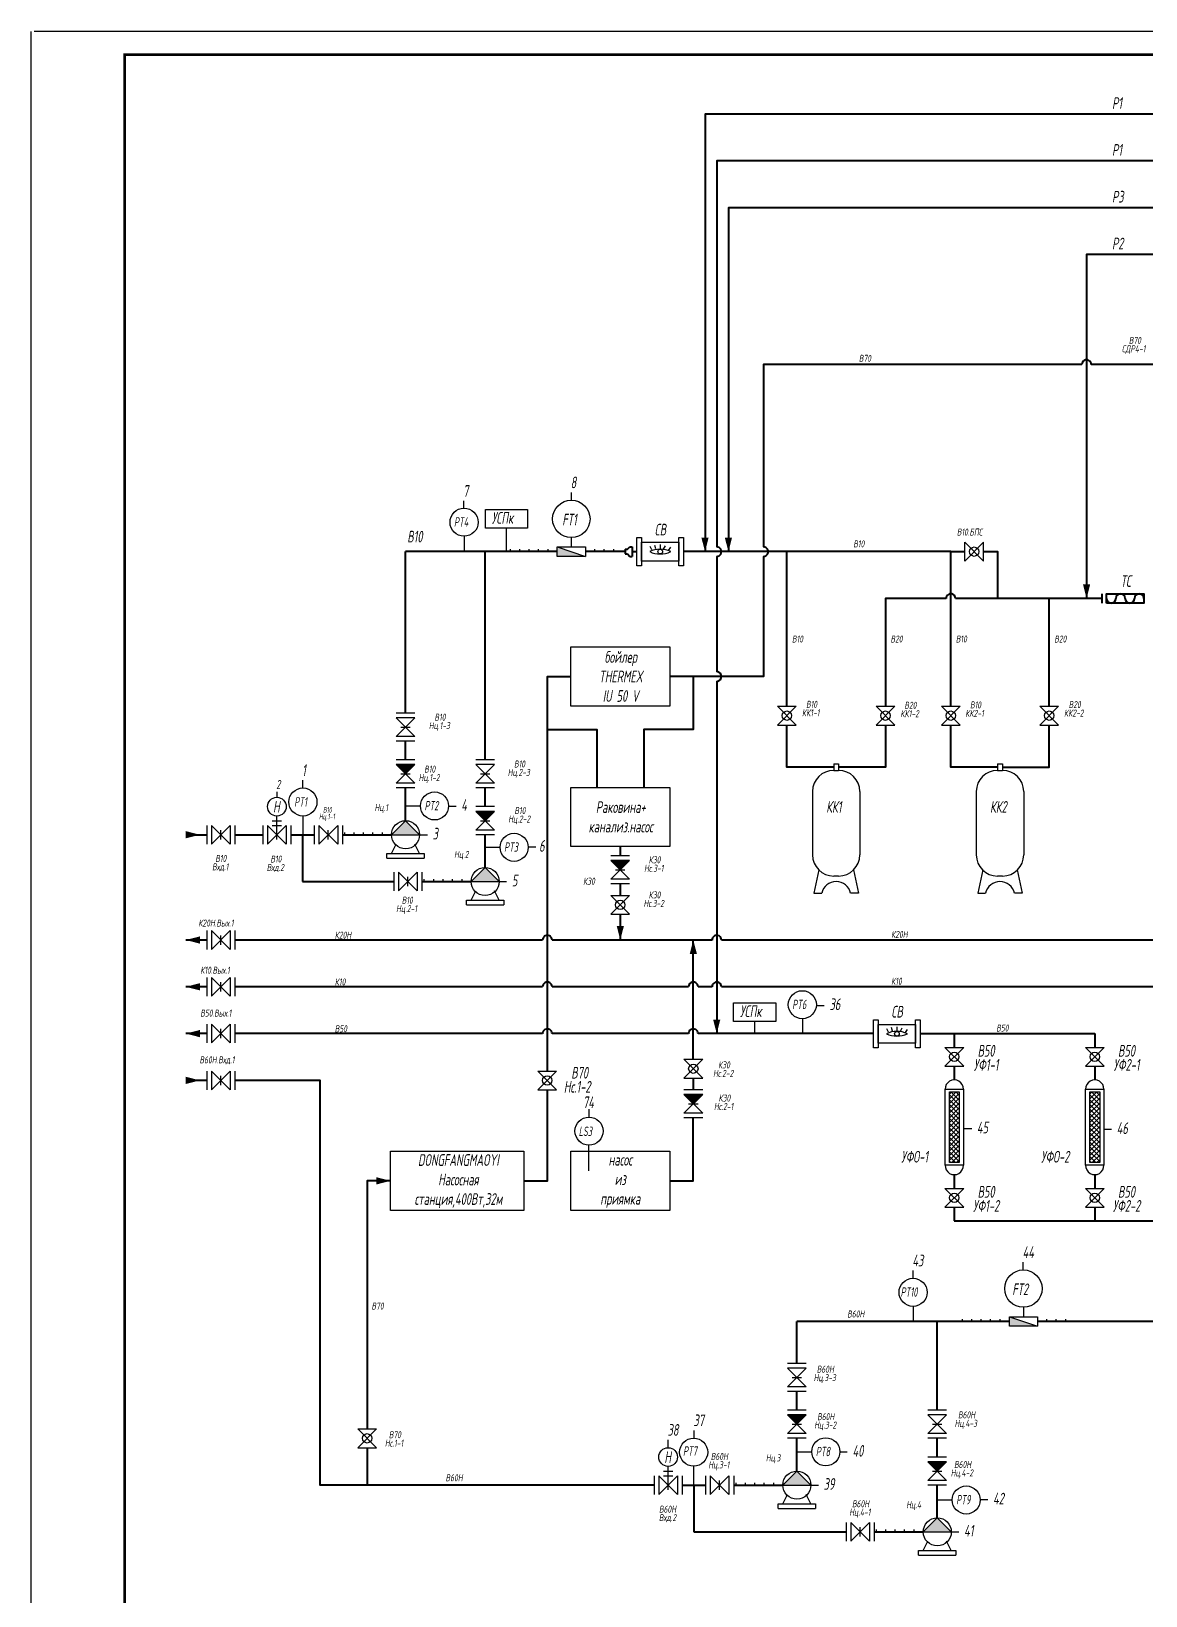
# Model space of a CAD drawing. Header units: millimetres. Extents: x 1510 to 10524, y 7125 to 13164.
# Drawn here: x 1510.1 to 1748.2, y 10871.6 to 11205.9 of the extents above; entities that cross this region are included whole.
import ezdxf

# ---------------------------------------------------------------- set-up
doc = ezdxf.new("R2010")
doc.units = ezdxf.units.MM
doc.header["$LTSCALE"] = 4
doc.linetypes.add('DASHED2', pattern=[9.525, 6.35, -3.175])
for name, color, linetype in [('1', 7, 'Continuous'), ('2', 7, 'Continuous'), ('Надписи', 7, 'Continuous')]:
    doc.layers.add(name, color=color, linetype=linetype)
for name, color, linetype, lineweight in [('60', 7, 'Continuous', 60), ('В10', 66, 'Continuous', 40), ('В50', 180, 'Continuous', 40), ('В60Н', 140, 'Continuous', 40), ('В70', 120, 'Continuous', 40), ('К20Н', 33, 'Continuous', 40), ('К30', 54, 'Continuous', 40), ('Р1', 90, 'Continuous', 40), ('Р2', 220, 'Continuous', 40), ('Р3', 212, 'Continuous', 40)]:
    doc.layers.add(name, color=color, linetype=linetype, lineweight=lineweight)
doc.layers.add('В20', color=7, linetype='Continuous', lineweight=40, true_color=0x0a7800)
doc.layers.add('К10', color=7, linetype='Continuous', lineweight=40, true_color=0xffbe00)
doc.styles.add('Eskd знаки', font='eskd.shx', dxfattribs={"width": 0.8, "oblique": 10})

msp = doc.modelspace()

# ---------------------------------------------------------------- hatches: boundary and pattern name
h = msp.add_hatch(color=256)
h.dxf.hatch_style = 1
h.paths.add_polyline_path([(1592.1, 11049.22), (1588.1, 11049.22), (1590.1, 11047.22)])
h = msp.add_hatch(color=256)
h.dxf.hatch_style = 1
h.paths.add_polyline_path([(1593.09, 11034.22), (1590.1, 11037.22), (1587.11, 11034.22)])
h = msp.add_hatch(color=256)
h.dxf.hatch_style = 1
h.paths.add_polyline_path([(1609.1, 11039.22), (1605.1, 11039.22), (1607.1, 11037.22)])
h = msp.add_hatch(color=256)
h.dxf.hatch_style = 1
h.paths.add_polyline_path([(1610.09, 11024.22), (1607.1, 11027.22), (1604.11, 11024.22)])
h = msp.add_hatch(color=256)
h.dxf.hatch_style = 1
h.paths.add_polyline_path([(1637.98, 11028.72), (1633.98, 11028.72), (1635.98, 11026.72)])
h = msp.add_hatch(color=256)
h.dxf.hatch_style = 1
h.paths.add_polyline_path([(1653.58, 10978.72), (1649.58, 10978.72), (1651.58, 10976.72)])
h = msp.add_hatch(color=256)
h.dxf.hatch_style = 1
h.paths.add_polyline_path([(1675.7, 10910.22), (1671.7, 10910.22), (1673.7, 10908.22)])
h = msp.add_hatch(color=256)
h.dxf.hatch_style = 1
h.paths.add_polyline_path([(1705.7, 10900.22), (1701.7, 10900.22), (1703.7, 10898.22)])
h = msp.add_hatch(color=256)
h.dxf.hatch_style = 1
h.paths.add_polyline_path([(1676.69, 10895.22), (1673.7, 10898.22), (1670.7, 10895.22)])
h = msp.add_hatch(color=256)
h.dxf.hatch_style = 1
h.paths.add_polyline_path([(1706.69, 10885.22), (1703.7, 10888.22), (1700.7, 10885.22)])
at = {"layer": '1'}
h = msp.add_hatch(dxfattribs=at)
h.set_pattern_fill('ANSI37', color=256, scale=0.225, angle=-90, style=0)
h.set_pattern_definition([(315, (1267.2129, 11177.2202), (0.5051394, 0.5051394), []), (45, (1267.2129, 11177.2202), (-0.5051394, 0.5051394), [])])
h.paths.add_polyline_path([(1706.28, 10964.16), (1708.4, 10964.16), (1708.4, 10979.27), (1706.28, 10979.27)])
h = msp.add_hatch(dxfattribs=at)
h.set_pattern_fill('ANSI37', color=256, scale=0.225, angle=-90, style=0)
h.set_pattern_definition([(315, (1297.2129, 11177.2202), (0.5051394, 0.5051394), []), (45, (1297.2129, 11177.2202), (-0.5051394, 0.5051394), [])])
h.paths.add_polyline_path([(1736.28, 10964.16), (1738.4, 10964.16), (1738.4, 10979.27), (1736.28, 10979.27)])
at = {"layer": '2', "ltscale": 0.5}
for points in [[(1622.51, 11095.72), (1622.51, 11093.72), (1628.51, 11093.72)], [(1719.1, 10931.22), (1719.1, 10929.22), (1725.1, 10929.22)]]:
    msp.add_hatch(color=256, dxfattribs=at).paths.add_polyline_path(points)

# ---------------------------------------------------------------- linework, layer by layer
at = {"color": 7, "ltscale": 100}
for p, q in [((1510.14, 10611.92), (1510.14, 11205.92)), ((1510.78, 11205.94), (2349.26, 11205.94))]:
    msp.add_line(p, q, dxfattribs=at)
at = {"color": 30, "true_color": 0xf26722}
for p, q in [((1602.63, 11097.99), (1602.63, 11094.8)), ((1625.51, 11097.8), (1625.51, 11095.72)), ((1568.17, 11038.22), (1568.17, 11034.22)), ((1593.29, 11040.31), (1590.1, 11040.31)), ((1610.29, 11031.47), (1607.1, 11031.47)), ((1674.9, 10994.87), (1674.9, 10991.69)), ((1698.56, 10933.4), (1698.56, 10930.22)), ((1722.1, 10933.3), (1722.1, 10931.22)), ((1676.88, 10902.27), (1673.7, 10902.27)), ((1651.65, 10899.26), (1651.65, 10895.26)), ((1706.88, 10891.97), (1703.7, 10891.97))]:
    msp.add_line(p, q, dxfattribs=at)
for p, q in [((1612.51, 11094.72), (1612.51, 11095.22)), ((1614.51, 11094.72), (1614.51, 11095.22)), ((1616.51, 11094.72), (1616.51, 11095.22)), ((1618.51, 11094.72), (1618.51, 11095.22)), ((1620.51, 11095.22), (1620.51, 11094.72)), ((1630.51, 11094.72), (1630.51, 11095.22)), ((1632.51, 11094.72), (1632.51, 11095.22)), ((1634.51, 11095.22), (1634.51, 11094.72)), ((1709.58, 11092.72), (1709.58, 11096.72)), ((1709.58, 11096.72), (1713.58, 11092.72)), ((1709.58, 11092.72), (1713.58, 11096.72)), ((1713.58, 11092.72), (1713.58, 11096.72)), ((1669.58, 11061.67), (1673.58, 11061.67)), ((1673.58, 11061.67), (1669.58, 11057.67)), ((1669.58, 11061.67), (1673.58, 11057.67)), ((1690.62, 11061.67), (1694.62, 11061.67)), ((1694.62, 11061.67), (1690.62, 11057.67)), ((1690.62, 11061.67), (1694.62, 11057.67)), ((1704.58, 11061.67), (1708.58, 11061.67)), ((1708.58, 11061.67), (1704.58, 11057.67)), ((1704.58, 11061.67), (1708.58, 11057.67)), ((1725.62, 11061.67), (1729.62, 11061.67)), ((1729.62, 11061.67), (1725.62, 11057.67)), ((1725.62, 11061.67), (1729.62, 11057.67)), ((1592.1, 11060.22), (1588.1, 11060.22)), ((1592.1, 11059.22), (1588.1, 11059.22)), ((1588.1, 11059.22), (1592.1, 11055.22)), ((1592.1, 11059.22), (1588.1, 11055.22)), ((1589.1, 11057.22), (1591.1, 11057.22)), ((1669.58, 11057.67), (1673.58, 11057.67)), ((1690.62, 11057.67), (1694.62, 11057.67)), ((1704.58, 11057.67), (1708.58, 11057.67)), ((1725.62, 11057.67), (1729.62, 11057.67)), ((1592.1, 11055.22), (1588.1, 11055.22)), ((1592.1, 11054.22), (1588.1, 11054.22)), ((1592.1, 11050.22), (1588.1, 11050.22)), ((1592.1, 11049.22), (1588.1, 11049.22)), ((1588.1, 11049.22), (1592.1, 11045.22)), ((1592.1, 11049.22), (1588.1, 11045.22)), ((1589.1, 11047.22), (1591.1, 11047.22)), ((1609.1, 11050.22), (1605.1, 11050.22)), ((1609.1, 11049.22), (1605.1, 11049.22)), ((1605.1, 11049.22), (1609.1, 11045.22)), ((1609.1, 11049.22), (1605.1, 11045.22)), ((1606.1, 11047.22), (1608.1, 11047.22)), ((1592.1, 11045.22), (1588.1, 11045.22)), ((1592.1, 11044.22), (1588.1, 11044.22)), ((1609.1, 11045.22), (1605.1, 11045.22)), ((1609.1, 11044.22), (1605.1, 11044.22)), ((1561.6, 11037.22), (1563.6, 11037.22)), ((1562.6, 11033.22), (1562.6, 11038.22)), ((1609.1, 11040.22), (1605.1, 11040.22)), ((1609.1, 11039.22), (1605.1, 11039.22)), ((1605.1, 11039.22), (1609.1, 11035.22)), ((1609.1, 11039.22), (1605.1, 11035.22)), ((1606.1, 11037.22), (1608.1, 11037.22)), ((1547.65, 11036.22), (1547.65, 11032.22)), ((1548.65, 11036.22), (1548.65, 11032.22)), ((1548.65, 11032.22), (1552.65, 11036.22)), ((1548.65, 11036.22), (1552.65, 11032.22)), ((1550.65, 11033.22), (1550.65, 11035.22)), ((1552.65, 11036.22), (1552.65, 11032.22)), ((1553.65, 11036.22), (1553.65, 11032.22)), ((1559.6, 11036.22), (1559.6, 11032.22)), ((1560.6, 11036.22), (1560.6, 11032.22)), ((1560.6, 11032.22), (1564.6, 11036.22)), ((1560.6, 11036.22), (1564.6, 11032.22)), ((1561.6, 11036.22), (1563.6, 11036.22)), ((1564.6, 11036.22), (1564.6, 11032.22)), ((1565.6, 11036.22), (1565.6, 11032.22)), ((1570.6, 11036.22), (1570.6, 11032.22)), ((1571.6, 11036.22), (1571.6, 11032.22)), ((1571.6, 11032.22), (1575.6, 11036.22)), ((1571.6, 11036.22), (1575.6, 11032.22)), ((1573.6, 11033.22), (1573.6, 11035.22)), ((1575.6, 11036.22), (1575.6, 11032.22)), ((1576.6, 11036.22), (1576.6, 11032.22)), ((1577.1, 11034.22), (1577.1, 11034.72)), ((1579.1, 11034.22), (1579.1, 11034.72)), ((1581.1, 11034.22), (1581.1, 11034.72)), ((1583.1, 11034.22), (1583.1, 11034.72)), ((1585.1, 11034.72), (1585.1, 11034.22)), ((1587.1, 11034.22), (1593.1, 11034.22)), ((1609.1, 11035.22), (1605.1, 11035.22)), ((1609.1, 11034.22), (1605.1, 11034.22)), ((1587.1, 11030.22), (1588.1, 11032.22)), ((1593.1, 11030.22), (1592.1, 11032.22)), ((1586.1, 11029.22), (1586.1, 11030.22)), ((1586.1, 11030.22), (1594.1, 11030.22)), ((1586.1, 11029.22), (1594.1, 11029.22)), ((1594.1, 11030.22), (1594.1, 11029.22)), ((1637.98, 11029.72), (1633.98, 11029.72)), ((1637.98, 11028.72), (1633.98, 11028.72)), ((1633.98, 11028.72), (1637.98, 11024.72)), ((1637.98, 11028.72), (1633.98, 11024.72)), ((1587.61, 11026.22), (1587.61, 11022.22)), ((1588.61, 11026.22), (1588.61, 11022.22)), ((1588.61, 11022.22), (1592.61, 11026.22)), ((1588.61, 11026.22), (1592.61, 11022.22)), ((1590.61, 11023.22), (1590.61, 11025.22)), ((1592.61, 11026.22), (1592.61, 11022.22)), ((1593.61, 11026.22), (1593.61, 11022.22)), ((1594.11, 11024.22), (1594.11, 11024.72)), ((1596.11, 11024.22), (1596.11, 11024.72)), ((1598.11, 11024.22), (1598.11, 11024.72)), ((1600.11, 11024.22), (1600.11, 11024.72)), ((1602.11, 11024.72), (1602.11, 11024.22)), ((1604.1, 11024.22), (1610.1, 11024.22)), ((1637.98, 11024.72), (1633.98, 11024.72)), ((1637.98, 11023.72), (1633.98, 11023.72)), ((1634.98, 11026.72), (1636.98, 11026.72)), ((1604.1, 11020.22), (1605.1, 11022.22)), ((1610.1, 11020.22), (1609.1, 11022.22)), ((1633.98, 11021.22), (1637.98, 11021.22)), ((1637.98, 11021.22), (1633.98, 11017.22)), ((1633.98, 11021.22), (1637.98, 11017.22)), ((1603.1, 11019.22), (1603.1, 11020.22)), ((1603.1, 11020.22), (1611.1, 11020.22)), ((1603.1, 11019.22), (1611.1, 11019.22)), ((1611.1, 11020.22), (1611.1, 11019.22)), ((1633.98, 11017.22), (1637.98, 11017.22)), ((1547.65, 11013.72), (1547.65, 11009.72)), ((1548.65, 11013.72), (1548.65, 11009.72)), ((1548.65, 11009.72), (1552.65, 11013.72)), ((1548.65, 11013.72), (1552.65, 11009.72)), ((1552.65, 11013.72), (1552.65, 11009.72)), ((1553.65, 11013.72), (1553.65, 11009.72)), ((1550.65, 11010.72), (1550.65, 11012.72)), ((1547.65, 11003.72), (1547.65, 10999.72)), ((1548.65, 11003.72), (1548.65, 10999.72)), ((1548.65, 10999.72), (1552.65, 11003.72)), ((1548.65, 11003.72), (1552.65, 10999.72)), ((1552.65, 11003.72), (1552.65, 10999.72)), ((1553.65, 11003.72), (1553.65, 10999.72)), ((1550.65, 11000.72), (1550.65, 11002.72)), ((1547.65, 10993.72), (1547.65, 10989.72)), ((1548.65, 10993.72), (1548.65, 10989.72)), ((1548.65, 10989.72), (1552.65, 10993.72)), ((1548.65, 10993.72), (1552.65, 10989.72)), ((1552.65, 10993.72), (1552.65, 10989.72)), ((1553.65, 10993.72), (1553.65, 10989.72)), ((1550.65, 10990.72), (1550.65, 10992.72)), ((1705.34, 10988.77), (1709.34, 10988.77)), ((1709.34, 10988.77), (1705.34, 10984.77)), ((1705.34, 10988.77), (1709.34, 10984.77)), ((1735.34, 10988.77), (1739.34, 10988.77)), ((1739.34, 10988.77), (1735.34, 10984.77)), ((1735.34, 10988.77), (1739.34, 10984.77)), ((1547.65, 10983.72), (1547.65, 10979.72)), ((1548.65, 10983.72), (1548.65, 10979.72)), ((1548.65, 10979.72), (1552.65, 10983.72)), ((1548.65, 10983.72), (1552.65, 10979.72)), ((1552.65, 10983.72), (1552.65, 10979.72)), ((1553.65, 10983.72), (1553.65, 10979.72)), ((1618.38, 10983.72), (1622.38, 10983.72)), ((1622.38, 10983.72), (1618.38, 10979.72)), ((1618.38, 10983.72), (1622.38, 10979.72)), ((1649.58, 10986.22), (1653.58, 10986.22)), ((1653.58, 10986.22), (1649.58, 10982.22)), ((1649.58, 10986.22), (1653.58, 10982.22)), ((1705.34, 10984.77), (1709.34, 10984.77)), ((1735.34, 10984.77), (1739.34, 10984.77)), ((1550.65, 10980.72), (1550.65, 10982.72)), ((1649.58, 10982.22), (1653.58, 10982.22)), ((1618.38, 10979.72), (1622.38, 10979.72)), ((1653.58, 10979.72), (1649.58, 10979.72)), ((1653.58, 10978.72), (1649.58, 10978.72)), ((1649.58, 10978.72), (1653.58, 10974.72)), ((1653.58, 10978.72), (1649.58, 10974.72)), ((1653.58, 10974.72), (1649.58, 10974.72)), ((1653.58, 10973.72), (1649.58, 10973.72)), ((1650.58, 10976.72), (1652.58, 10976.72)), ((1705.34, 10958.63), (1709.34, 10958.63)), ((1709.34, 10958.63), (1705.34, 10954.63)), ((1705.34, 10958.63), (1709.34, 10954.63)), ((1735.34, 10958.63), (1739.34, 10958.63)), ((1739.34, 10958.63), (1735.34, 10954.63)), ((1735.34, 10958.63), (1739.34, 10954.63)), ((1705.34, 10954.63), (1709.34, 10954.63)), ((1735.34, 10954.63), (1739.34, 10954.63)), ((1709.1, 10930.22), (1709.1, 10930.72)), ((1711.1, 10930.22), (1711.1, 10930.72)), ((1713.1, 10930.22), (1713.1, 10930.72)), ((1715.1, 10930.22), (1715.1, 10930.72)), ((1717.1, 10930.72), (1717.1, 10930.22)), ((1727.1, 10930.22), (1727.1, 10930.72)), ((1729.1, 10930.22), (1729.1, 10930.72)), ((1731.1, 10930.72), (1731.1, 10930.22)), ((1675.7, 10921.22), (1671.7, 10921.22)), ((1675.7, 10920.22), (1671.7, 10920.22)), ((1671.7, 10920.22), (1675.7, 10916.22)), ((1675.7, 10920.22), (1671.7, 10916.22)), ((1672.7, 10918.22), (1674.7, 10918.22)), ((1675.7, 10916.22), (1671.7, 10916.22)), ((1675.7, 10915.22), (1671.7, 10915.22)), ((1675.7, 10911.22), (1671.7, 10911.22)), ((1675.7, 10910.22), (1671.7, 10910.22)), ((1671.7, 10910.22), (1675.7, 10906.22)), ((1675.7, 10910.22), (1671.7, 10906.22)), ((1705.7, 10911.22), (1701.7, 10911.22)), ((1705.7, 10910.22), (1701.7, 10910.22)), ((1701.7, 10910.22), (1705.7, 10906.22)), ((1705.7, 10910.22), (1701.7, 10906.22)), ((1579.89, 10907.22), (1583.89, 10907.22)), ((1583.89, 10907.22), (1579.89, 10903.22)), ((1579.89, 10907.22), (1583.89, 10903.22)), ((1672.7, 10908.22), (1674.7, 10908.22)), ((1702.7, 10908.22), (1704.7, 10908.22)), ((1675.7, 10906.22), (1671.7, 10906.22)), ((1675.7, 10905.22), (1671.7, 10905.22)), ((1705.7, 10906.22), (1701.7, 10906.22)), ((1705.7, 10905.22), (1701.7, 10905.22)), ((1579.89, 10903.22), (1583.89, 10903.22)), ((1705.7, 10901.22), (1701.7, 10901.22)), ((1705.7, 10900.22), (1701.7, 10900.22)), ((1701.7, 10900.22), (1705.7, 10896.22)), ((1705.7, 10900.22), (1701.7, 10896.22)), ((1643.2, 10897.22), (1643.2, 10893.22)), ((1644.2, 10897.22), (1644.2, 10893.22)), ((1644.2, 10893.22), (1648.2, 10897.22)), ((1644.2, 10897.22), (1648.2, 10893.22)), ((1645.2, 10898.22), (1647.2, 10898.22)), ((1645.2, 10897.22), (1647.2, 10897.22)), ((1646.2, 10894.22), (1646.2, 10899.22)), ((1648.2, 10897.22), (1648.2, 10893.22)), ((1649.2, 10897.22), (1649.2, 10893.22)), ((1654.2, 10897.22), (1654.2, 10893.22)), ((1655.2, 10897.22), (1655.2, 10893.22)), ((1655.2, 10893.22), (1659.2, 10897.22)), ((1655.2, 10897.22), (1659.2, 10893.22)), ((1659.2, 10897.22), (1659.2, 10893.22)), ((1660.2, 10897.22), (1660.2, 10893.22)), ((1702.7, 10898.22), (1704.7, 10898.22)), ((1657.2, 10894.22), (1657.2, 10896.22)), ((1660.7, 10895.22), (1660.7, 10895.72)), ((1662.7, 10895.22), (1662.7, 10895.72)), ((1664.7, 10895.22), (1664.7, 10895.72)), ((1666.7, 10895.22), (1666.7, 10895.72)), ((1668.7, 10895.72), (1668.7, 10895.22)), ((1670.7, 10895.22), (1676.7, 10895.22)), ((1705.7, 10896.22), (1701.7, 10896.22)), ((1705.7, 10895.22), (1701.7, 10895.22)), ((1669.7, 10890.22), (1669.7, 10891.22)), ((1669.7, 10891.22), (1677.7, 10891.22)), ((1669.7, 10890.22), (1677.7, 10890.22)), ((1670.7, 10891.22), (1671.7, 10893.22)), ((1676.7, 10891.22), (1675.7, 10893.22)), ((1677.7, 10891.22), (1677.7, 10890.22)), ((1684.2, 10887.22), (1684.2, 10883.22)), ((1685.2, 10887.22), (1685.2, 10883.22)), ((1685.2, 10883.22), (1689.2, 10887.22)), ((1685.2, 10887.22), (1689.2, 10883.22)), ((1689.2, 10887.22), (1689.2, 10883.22)), ((1690.2, 10887.22), (1690.2, 10883.22)), ((1687.2, 10884.22), (1687.2, 10886.22)), ((1690.7, 10885.22), (1690.7, 10885.72)), ((1692.7, 10885.22), (1692.7, 10885.72)), ((1694.7, 10885.22), (1694.7, 10885.72)), ((1696.7, 10885.22), (1696.7, 10885.72)), ((1698.7, 10885.72), (1698.7, 10885.22)), ((1700.7, 10885.22), (1706.7, 10885.22)), ((1700.7, 10881.22), (1701.7, 10883.22)), ((1706.7, 10881.22), (1705.7, 10883.22)), ((1699.7, 10880.22), (1699.7, 10881.22)), ((1699.7, 10881.22), (1707.7, 10881.22)), ((1699.7, 10880.22), (1707.7, 10880.22)), ((1707.7, 10881.22), (1707.7, 10880.22))]:
    msp.add_line(p, q)
at = {"ltscale": 10}
for p, q in [((1590.1, 11037.22), (1587.11, 11034.22)), ((1590.1, 11037.22), (1593.09, 11034.22)), ((1607.1, 11027.22), (1604.11, 11024.22)), ((1607.1, 11027.22), (1610.09, 11024.22)), ((1673.7, 10898.22), (1670.7, 10895.22)), ((1673.7, 10898.22), (1676.69, 10895.22)), ((1703.7, 10888.22), (1700.7, 10885.22)), ((1703.7, 10888.22), (1706.69, 10885.22))]:
    msp.add_line(p, q, dxfattribs=at)
for points in [[(1616.15, 11099.71), (1607.15, 11099.71), (1607.15, 11103.71), (1616.15, 11103.71)], [(1625.39, 11074.35), (1646.58, 11074.35), (1646.58, 11061.72), (1625.39, 11061.72)], [(1625.39, 11044.35), (1646.58, 11044.35), (1646.58, 11031.72), (1625.39, 11031.72)], [(1669.19, 10994.28), (1660.19, 10994.28), (1660.19, 10998.28), (1669.19, 10998.28)], [(1586.89, 10966.57), (1615.39, 10966.57), (1615.39, 10953.94), (1586.89, 10953.94)], [(1625.39, 10966.57), (1646.58, 10966.57), (1646.58, 10953.94), (1625.39, 10953.94)]]:
    msp.add_lwpolyline(points, close=True)
for points in [[(1611.65, 11094.71), (1611.65, 11099.71)], [(1664.69, 10991.78), (1664.69, 10994.28)]]:
    msp.add_lwpolyline(points)
at = {"color": 30, "true_color": 0xf26722}
for centre, radius in [((1602.6, 11101.01), 3), ((1625.51, 11101.72), 4), ((1568.17, 11041.22), 3), ((1562.6, 11040.22), 2), ((1596.29, 11040.37), 3), ((1613.29, 11031.53), 3), ((1674.87, 10997.89), 3), ((1629.3, 10970.88), 3), ((1722.1, 10937.22), 4), ((1698.53, 10936.42), 3), ((1651.65, 10902.26), 3), ((1679.88, 10902.34), 3), ((1646.2, 10901.22), 2), ((1709.88, 10892.04), 3)]:
    msp.add_circle(centre, radius, dxfattribs=at)
for centre, radius in [((1711.58, 11094.72), 1), ((1671.58, 11059.67), 1), ((1692.62, 11059.67), 1), ((1706.58, 11059.67), 1), ((1727.62, 11059.67), 1), ((1590.1, 11034.22), 3), ((1607.1, 11024.22), 3), ((1635.98, 11019.22), 1), ((1707.34, 10986.77), 1), ((1737.34, 10986.77), 1), ((1651.58, 10984.22), 1), ((1620.38, 10981.72), 1), ((1707.34, 10956.63), 1), ((1737.34, 10956.63), 1), ((1581.89, 10905.22), 1), ((1673.7, 10895.22), 3), ((1703.7, 10885.22), 3)]:
    msp.add_circle(centre, radius)
at = {"layer": '1'}
for p, q in [((1642.71, 11095.09), (1642.36, 11095.8)), ((1643.58, 11095.29), (1643.38, 11096.06)), ((1644.51, 11096.22), (1644.51, 11095.22)), ((1645.24, 11095.27), (1645.62, 11095.96)), ((1646.31, 11094.98), (1646.8, 11095.65)), ((1681.58, 11049.37), (1682.62, 11049.37)), ((1681.58, 11049.37), (1681.58, 11047.98)), ((1681.58, 11047.98), (1682.62, 11047.98)), ((1682.62, 11049.37), (1682.62, 11047.98)), ((1716.58, 11049.37), (1717.62, 11049.37)), ((1716.58, 11049.37), (1716.58, 11047.98)), ((1716.58, 11047.98), (1717.62, 11047.98)), ((1717.62, 11049.37), (1717.62, 11047.98)), ((1677.04, 11043.44), (1677.04, 11029.94)), ((1687.16, 11043.44), (1687.16, 11029.94)), ((1712.04, 11043.44), (1712.04, 11029.94)), ((1722.16, 11043.44), (1722.16, 11029.94)), ((1682.62, 11025.4), (1681.58, 11025.4)), ((1717.62, 11025.4), (1716.58, 11025.4)), ((1693.28, 10992.06), (1692.93, 10992.77)), ((1694.15, 10992.25), (1693.95, 10993.03)), ((1695.08, 10993.19), (1695.08, 10992.19)), ((1695.81, 10992.24), (1696.2, 10992.92)), ((1696.89, 10991.95), (1697.37, 10992.62))]:
    msp.add_line(p, q, dxfattribs=at)
at = {"layer": '1', "ltscale": 0.166667}
for p, q in [((1678.4, 11026.71), (1677.36, 11021.72)), ((1685.8, 11026.71), (1686.84, 11021.72)), ((1713.4, 11026.71), (1712.36, 11021.72)), ((1720.8, 11026.71), (1721.84, 11021.72)), ((1677.36, 11021.72), (1679.01, 11021.72)), ((1686.84, 11021.72), (1685.19, 11021.72)), ((1712.36, 11021.72), (1714.01, 11021.72)), ((1721.84, 11021.72), (1720.19, 11021.72))]:
    msp.add_line(p, q, dxfattribs=at)
at = {"layer": '1'}
for points in [[(1639.51, 11097.72), (1640.51, 11097.72), (1640.51, 11091.72), (1639.51, 11091.72)], [(1648.51, 11097.72), (1649.51, 11097.72), (1649.51, 11091.72), (1648.51, 11091.72)], [(1640.51, 11096.72), (1648.51, 11096.72), (1648.51, 11092.72), (1640.51, 11092.72)], [(1690.08, 10994.68), (1691.08, 10994.68), (1691.08, 10988.68), (1690.08, 10988.68)], [(1691.08, 10993.68), (1699.08, 10993.68), (1699.08, 10989.68), (1691.08, 10989.68)], [(1699.08, 10994.68), (1700.08, 10994.68), (1700.08, 10988.68), (1699.08, 10988.68)], [(1709.28, 10979.81), (1709.28, 10963.6), (1705.4, 10963.6), (1705.4, 10979.81)], [(1708.4, 10979.27), (1708.4, 10964.16), (1706.28, 10964.16), (1706.28, 10979.27)], [(1739.28, 10979.81), (1739.28, 10963.6), (1735.4, 10963.6), (1735.4, 10979.81)], [(1738.4, 10979.27), (1738.4, 10964.16), (1736.28, 10964.16), (1736.28, 10979.27)]]:
    msp.add_lwpolyline(points, close=True, dxfattribs=at)
for centre in [(1644.51, 11094.72), (1695.08, 10991.69)]:
    msp.add_circle(centre, 0.5, dxfattribs=at)
for centre, radius, start, end in [((1644.51, 11089.96), 5.27, 64.7203, 115.2797), ((1644.51, 11099.53), 5.31, 244.9424, 295.0576), ((1681.58, 11043.44), 4.54, 90, 180), ((1682.62, 11043.44), 4.54, 0, 90), ((1716.58, 11043.44), 4.54, 90, 180), ((1717.62, 11043.44), 4.54, 0, 90), ((1681.58, 11029.94), 4.54, 180, 270), ((1682.62, 11029.94), 4.54, 270, 0), ((1716.58, 11029.94), 4.54, 180, 270), ((1717.62, 11029.94), 4.54, 270, 0), ((1695.08, 10986.93), 5.27, 64.7203, 115.2797), ((1695.08, 10996.5), 5.31, 244.9424, 295.0576), ((1707.34, 10979.89), 1.94, 357.6713, 182.3287), ((1737.34, 10979.89), 1.94, 357.6713, 182.3287), ((1707.34, 10963.51), 1.94, 177.5077, 2.4923), ((1737.34, 10963.51), 1.94, 177.5077, 2.4923)]:
    msp.add_arc(centre, radius, start, end, dxfattribs=at)
at = {"layer": '1', "ltscale": 0.166667}
for centre in [(1682.1, 11021.04), (1717.1, 11021.04)]:
    msp.add_arc(centre, 3.16, 12.3418, 167.6582, dxfattribs=at)
at = {"layer": '2', "ltscale": 0.5}
for p, q in [((1622.51, 11095.72), (1628.51, 11093.72)), ((1719.1, 10931.22), (1725.1, 10929.22))]:
    msp.add_line(p, q, dxfattribs=at)
for points in [[(1622.51, 11095.72), (1628.51, 11095.72), (1628.51, 11093.72), (1622.51, 11093.72)], [(1719.1, 10931.22), (1725.1, 10931.22), (1725.1, 10929.22), (1719.1, 10929.22)]]:
    msp.add_lwpolyline(points, close=True, dxfattribs=at)
at = {"layer": '60', "color": 7, "ltscale": 100}
for p, q in [((1529.87, 11200.94), (2344.26, 11200.94)), ((1530.14, 10616.92), (1530.14, 11200.92))]:
    msp.add_line(p, q, dxfattribs=at)
at = {"layer": 'В10'}
for p, q in [((1607.1, 11094.72), (1590.1, 11094.72)), ((1590.1, 11060.22), (1590.1, 11094.72)), ((1607.1, 11050.22), (1607.1, 11094.72)), ((1622.51, 11094.72), (1607.1, 11094.72)), ((1637.01, 11094.72), (1628.51, 11094.72)), ((1637.01, 11095.22), (1637.01, 11094.22)), ((1637.01, 11095.22), (1637.51, 11095.22)), ((1637.01, 11094.22), (1637.51, 11094.22)), ((1637.51, 11095.22), (1638.01, 11095.72)), ((1637.51, 11094.22), (1638.01, 11093.72)), ((1638.01, 11095.72), (1638.51, 11095.72)), ((1638.51, 11095.72), (1638.51, 11093.72)), ((1638.51, 11094.72), (1639.51, 11094.72)), ((1638.01, 11093.72), (1638.51, 11093.72)), ((1590.1, 11050.22), (1590.1, 11054.22)), ((1590.1, 11037.22), (1590.1, 11044.22)), ((1607.1, 11040.22), (1607.1, 11044.22)), ((1543.15, 11034.22), (1547.65, 11034.22)), ((1553.65, 11034.22), (1559.6, 11034.22)), ((1565.6, 11034.22), (1570.6, 11034.22)), ((1568.1, 11034.22), (1568.1, 11024.22)), ((1576.6, 11034.22), (1587.11, 11034.22)), ((1607.1, 11027.22), (1607.1, 11034.22)), ((1568.1, 11024.22), (1587.61, 11024.22)), ((1593.61, 11024.22), (1604.1, 11024.22))]:
    msp.add_line(p, q, dxfattribs=at)
for points in [[(1706.58, 11061.67), (1706.58, 11094.72), (1649.51, 11094.72)], [(1671.58, 11061.67), (1671.58, 11094.72)], [(1706.58, 11094.72), (1709.58, 11094.72)], [(1713.58, 11094.72), (1716.58, 11094.72), (1716.58, 11084.72)], [(1681.58, 11048.67), (1671.58, 11048.67), (1671.58, 11057.67)], [(1716.58, 11048.67), (1706.58, 11048.67), (1706.58, 11057.67)]]:
    msp.add_lwpolyline(points, dxfattribs=at)
msp.add_lwpolyline([(1543.15, 11034.22, 1.54, 0, 0), (1546.15, 11034.22, 0, 0, 0)], format="xyseb", dxfattribs=at)
at = {"layer": 'В20'}
msp.add_line((1738.86, 11085.72), (1738.86, 11083.72), dxfattribs=at)
for points in [[(1705.58, 11084.72), (1692.62, 11084.72), (1692.62, 11061.67)], [(1738.86, 11084.72), (1707.58, 11084.72)], [(1727.62, 11061.67), (1727.62, 11084.72)], [(1692.62, 11057.67), (1692.62, 11048.67), (1682.62, 11048.67)], [(1717.62, 11048.67), (1727.62, 11048.67), (1727.62, 11057.67)]]:
    msp.add_lwpolyline(points, dxfattribs=at)
msp.add_lwpolyline([(1739.86, 11083.72), (1739.86, 11085.72), (1747.86, 11085.72), (1747.86, 11083.72)], close=True, dxfattribs=at)
for centre, start, end in [((1706.58, 11084.72), 359.7459, 180.2541), ((1740.86, 11084.72), 180, 0), ((1742.86, 11084.72), 0, 180), ((1744.86, 11084.72), 180, 0), ((1746.86, 11084.72), 0, 180)]:
    msp.add_arc(centre, 1, start, end, dxfattribs=at)
at = {"layer": 'В50'}
for p, q in [((1700.02, 10991.71), (1737.34, 10991.71)), ((1707.34, 10961.55), (1707.34, 10958.63)), ((1737.34, 10961.55), (1737.34, 10958.63)), ((1707.34, 10954.63), (1707.34, 10951.71)), ((1737.34, 10954.63), (1737.34, 10951.71)), ((1707.34, 10951.71), (1751.1, 10951.72))]:
    msp.add_line(p, q, dxfattribs=at)
msp.add_lwpolyline([(1546.15, 10991.72, 1.54, 0, 0), (1543.15, 10991.72, 0, 0, 0)], format="xyseb", dxfattribs=at)
for points in [[(1547.65, 10991.72), (1543.15, 10991.72)], [(1619.39, 10991.72), (1553.65, 10991.72)], [(1650.58, 10991.72), (1621.39, 10991.72)], [(1690.04, 10991.72), (1652.58, 10991.72)], [(1707.34, 10991.71), (1707.34, 10988.77)], [(1737.34, 10991.71), (1737.34, 10988.77)], [(1707.34, 10984.77), (1707.34, 10981.83)], [(1737.34, 10984.77), (1737.34, 10981.83)]]:
    msp.add_lwpolyline(points, dxfattribs=at)
for centre in [(1620.39, 10991.72), (1651.58, 10991.72)]:
    msp.add_arc(centre, 1, 359.7459, 180.2541, dxfattribs=at)
at = {"layer": 'В60Н'}
for p, q in [((1703.7, 10930.22), (1673.7, 10930.22)), ((1673.7, 10921.22), (1673.7, 10930.22)), ((1703.7, 10911.22), (1703.7, 10930.22)), ((1719.1, 10930.22), (1703.7, 10930.22)), ((1752.1, 10930.22), (1725.1, 10930.22)), ((1673.7, 10911.22), (1673.7, 10915.22)), ((1673.7, 10898.22), (1673.7, 10905.22)), ((1703.7, 10901.22), (1703.7, 10905.22)), ((1649.2, 10895.22), (1654.2, 10895.22)), ((1651.7, 10895.22), (1651.7, 10885.22)), ((1660.2, 10895.22), (1670.7, 10895.22)), ((1703.7, 10888.22), (1703.7, 10895.22)), ((1651.7, 10885.22), (1684.2, 10885.22)), ((1690.2, 10885.22), (1700.7, 10885.22))]:
    msp.add_line(p, q, dxfattribs=at)
msp.add_lwpolyline([(1543.15, 10981.72, 1.54, 0, 0), (1546.15, 10981.72, 0, 0, 0)], format="xyseb", dxfattribs=at)
for points in [[(1547.65, 10981.72), (1543.15, 10981.72)], [(1643.2, 10895.22), (1571.89, 10895.22), (1571.89, 10981.72), (1553.65, 10981.72)]]:
    msp.add_lwpolyline(points, dxfattribs=at)
at = {"layer": 'В70'}
for points in [[(1734.6, 11134.72), (1666.58, 11134.72), (1666.58, 11095.72)], [(1782.6, 11134.72), (1736.6, 11134.72)], [(1666.58, 11093.72), (1666.58, 11068.04), (1646.58, 11068.04)], [(1620.39, 10983.72), (1620.39, 11068.04), (1625.39, 11068.04)], [(1651.58, 11068.04), (1651.58, 11056.72), (1640.98, 11056.72), (1640.98, 11044.35)], [(1620.39, 11056.72), (1630.98, 11056.72), (1630.98, 11044.35)], [(1615.39, 10960.25), (1620.39, 10960.25), (1620.39, 10979.72)], [(1586.89, 10960.25), (1581.89, 10960.25), (1581.89, 10907.22)], [(1581.89, 10903.22), (1581.89, 10895.22)]]:
    msp.add_lwpolyline(points, dxfattribs=at)
msp.add_lwpolyline([(1583.89, 10960.25, 1.54, 0, 0), (1586.89, 10960.25, 0, 0, 0)], format="xyseb", dxfattribs=at)
for centre, start, end in [((1735.6, 11134.72), 359.7459, 180.2541), ((1666.58, 11094.72), 269.7459, 90.2541)]:
    msp.add_arc(centre, 1, start, end, dxfattribs=at)
at = {"layer": 'К10'}
msp.add_lwpolyline([(1546.15, 11001.72, 1.54, 0, 0), (1543.15, 11001.72, 0, 0, 0)], format="xyseb", dxfattribs=at)
for points in [[(1547.65, 11001.72), (1543.15, 11001.72)], [(1619.39, 11001.72), (1553.65, 11001.72)], [(1650.58, 11001.72), (1621.39, 11001.72)], [(1655.58, 11001.72), (1652.58, 11001.72)], [(1751.1, 11001.72), (1657.58, 11001.72)]]:
    msp.add_lwpolyline(points, dxfattribs=at)
for centre in [(1620.39, 11001.72), (1651.58, 11001.72), (1656.58, 11001.72)]:
    msp.add_arc(centre, 1, 359.7459, 180.2541, dxfattribs=at)
at = {"layer": 'К20Н'}
msp.add_lwpolyline([(1546.15, 11011.72, 1.54, 0, 0), (1543.15, 11011.72, 0, 0, 0)], format="xyseb", dxfattribs=at)
for points in [[(1547.65, 11011.72), (1543.15, 11011.72)], [(1619.39, 11011.72), (1553.65, 11011.72)], [(1655.58, 11011.72), (1621.39, 11011.72)], [(1751.1, 11011.72), (1657.58, 11011.72)]]:
    msp.add_lwpolyline(points, dxfattribs=at)
for centre in [(1620.39, 11011.72), (1656.58, 11011.72)]:
    msp.add_arc(centre, 1, 359.7459, 180.2541, dxfattribs=at)
at = {"layer": 'К30'}
for points in [[(1635.98, 11031.72), (1635.98, 11029.72)], [(1635.98, 11023.72), (1635.98, 11021.22)], [(1635.98, 11017.22), (1635.98, 11011.72)], [(1651.58, 10986.22), (1651.58, 11011.72)], [(1651.58, 10982.22), (1651.58, 10979.72)], [(1646.58, 10960.25), (1651.58, 10960.25), (1651.58, 10973.72)]]:
    msp.add_lwpolyline(points, dxfattribs=at)
for points in [[(1635.98, 11014.72, 1.54, 0, 0), (1635.98, 11011.72, 0, 0, 0)], [(1651.58, 11008.72, 1.54, 0, 0), (1651.58, 11011.72, 0, 0, 0)]]:
    msp.add_lwpolyline(points, format="xyseb", dxfattribs=at)
at = {"layer": 'Надписи', "color": 3}
for p, q in [((1625.52, 11105.72), (1625.52, 11107.38)), ((1602.55, 11103.89), (1602.55, 11105.55)), ((1568.14, 11044.21), (1568.14, 11045.88)), ((1562.65, 11042.22), (1562.65, 11043.38)), ((1599.22, 11040.34), (1600.88, 11040.34)), ((1593.1, 11034.22), (1594.76, 11034.22)), ((1616.24, 11031.61), (1617.9, 11031.61)), ((1610.04, 11024.21), (1611.7, 11024.21)), ((1677.91, 10997.75), (1679.57, 10997.75)), ((1629.3, 10973.88), (1629.3, 10975.54)), ((1709.38, 10971.42), (1711.05, 10971.42)), ((1739.24, 10971.26), (1740.91, 10971.26)), ((1698.53, 10939.42), (1698.53, 10941.08)), ((1722.08, 10941.22), (1722.08, 10942.88)), ((1651.75, 10905.26), (1651.75, 10906.92)), ((1646.23, 10903.22), (1646.23, 10904.88)), ((1682.81, 10902.31), (1684.48, 10902.31)), ((1676.64, 10895.22), (1678.3, 10895.22)), ((1712.84, 10892.11), (1714.5, 10892.11)), ((1706.64, 10885.24), (1708.3, 10885.24))]:
    msp.add_line(p, q, dxfattribs=at)
at = {"layer": 'Надписи', "linetype": 'DASHED2', "ltscale": 10}
msp.add_line((1629.21, 10967.88), (1629.21, 10962.37), dxfattribs=at)
at = {"layer": 'Р1'}
for points in [[(1846.1, 11158.22), (1846.1, 11188.22), (1654.08, 11188.22), (1654.08, 11094.72)], [(1828.1, 11158.22), (1823.1, 11158.22), (1823.1, 11178.22), (1656.58, 11178.22), (1656.58, 11095.72)], [(1656.58, 11093.72), (1656.58, 11069.04)], [(1656.58, 11067.04), (1656.58, 10991.72)]]:
    msp.add_lwpolyline(points, dxfattribs=at)
for points in [[(1654.08, 11097.72, 1.54, 0, 0), (1654.08, 11094.72, 0, 0, 0)], [(1656.58, 10994.72, 1.54, 0, 0), (1656.58, 10991.72, 0, 0, 0)]]:
    msp.add_lwpolyline(points, format="xyseb", dxfattribs=at)
for centre in [(1656.58, 11094.72), (1656.58, 11068.04)]:
    msp.add_arc(centre, 1, 269.7459, 90.2541, dxfattribs=at)
at = {"layer": 'Р2'}
msp.add_lwpolyline([(1750.6, 11158.22), (1735.6, 11158.22), (1735.6, 11084.72)], dxfattribs=at)
msp.add_lwpolyline([(1735.6, 11087.72, 1.54, 0, 0), (1735.6, 11084.72, 0, 0, 0)], format="xyseb", dxfattribs=at)
at = {"layer": 'Р3'}
msp.add_lwpolyline([(1798.1, 11158.22), (1793.1, 11158.22), (1793.1, 11168.22), (1659.08, 11168.22), (1659.08, 11094.72)], dxfattribs=at)
msp.add_lwpolyline([(1659.08, 11097.72, 1.54, 0, 0), (1659.08, 11094.72, 0, 0, 0)], format="xyseb", dxfattribs=at)

# ---------------------------------------------------------------- texts
at = {"color": 30, "true_color": 0xf26722, "char_height": 2.5, "width": 5.4804, "attachment_point": 1, "style": 'Eskd знаки'}
for insert in [(1561.79, 11041.46), (1645.39, 10902.46)]:
    msp.add_mtext('Н', dxfattribs=dict(at, insert=insert))
at = {"layer": '1', "style": 'Eskd знаки'}
for s, width, insert, char_height, attachment_point in [('PT4', 5.2243, (1600.44, 11102.07), 2, 1), ('УСПк', 22.6346, (1608.52, 11103.19), 2.5, 1), ('СВ', 22.6346, (1645.76, 11100.68), 2.5, 3), ('ТС', 22.6346, (1745.11, 11089.68), 2.5, 3), ('PT1', 5.2243, (1566.32, 11042.24), 2, 1), ('PT2', 5.2243, (1594.15, 11041.43), 2, 1), ('PT3', 5.2243, (1611.15, 11032.59), 2, 1), ('УСПк', 22.6346, (1661.57, 10997.76), 2.5, 1), ('PT6', 5.2243, (1672.71, 10998.95), 2, 1), ('СВ', 22.6346, (1696.33, 10997.65), 2.5, 3), ('LS3', 5.2243, (1627.09, 10971.84), 2, 1), ('PT10', 5.2243, (1695.86, 10937.49), 2, 1), ('PT7', 5.2243, (1649.38, 10903.52), 2, 1), ('PT8', 5.2243, (1677.75, 10903.4), 2, 1), ('PT9', 5.2243, (1707.75, 10893.1), 2, 1)]:
    msp.add_mtext_dynamic_manual_height_columns(s, width=width, gutter_width=0.225, heights=[0], dxfattribs=dict(at, insert=insert, char_height=char_height, attachment_point=attachment_point))
at = {"layer": '1', "ltscale": 15, "style": 'Eskd знаки'}
for s, insert, char_height, width, attachment_point in [('бойлер\\PTHERMEX \\PIU 50 V', (1636.08, 11068.04), 2.5, 25.7266, 5), ('Нц.1', (1583.47, 11040.78), 1.5, 8.5, 1), ('Раковина+\\Pканализ.насос', (1636.08, 11038.04), 2.5, 23.3068, 5), ('КК1', (1679.97, 11041.42), 2.5, 2.8544, 1), ('КК2', (1714.97, 11041.42), 2.5, 2.8544, 1), ('Нц.2', (1600.47, 11030.78), 1.5, 8.5, 1), ('DONGFANGMAOYI Насосная станция,400Вт,32м', (1601.39, 10960.19), 2.5, 2.8544, 5), ('насос\\Pиз приямка', (1635.98, 10960.25), 2.5, 2.8544, 5), ('УФО-1', (1696, 10966.65), 2.5, 2.8544, 1), ('УФО-2', (1725.88, 10966.65), 2.5, 2.8544, 1), ('Нц.3', (1667.07, 10901.78), 1.5, 8.5, 1), ('Нц.4', (1697.07, 10891.78), 1.5, 8.5, 1)]:
    msp.add_mtext(s, dxfattribs=dict(at, insert=insert, char_height=char_height, width=width, attachment_point=attachment_point))
at = {"layer": '2', "ltscale": 15, "char_height": 2.5, "width": 5.4804, "attachment_point": 1, "style": 'Eskd знаки'}
for s, insert in [('FТ1', (1623.58, 11102.82)), ('FТ2', (1719.72, 10938.32))]:
    msp.add_mtext(s, dxfattribs=dict(at, insert=insert))
at = {"layer": 'Надписи', "ltscale": 15, "width": 8.5, "attachment_point": 1, "style": 'Eskd знаки'}
for s, insert, char_height in [('Р1', (1741.04, 11191.83), 2.5), ('Р1', (1741.04, 11181.83), 2.5), ('Р3', (1741.04, 11171.83), 2.5), ('Р2', (1741.04, 11161.83), 2.5), ('В10', (1590.46, 11099.18), 2.5), ('В10.БПС', (1707.88, 11099.66), 1.5), ('В10', (1685.76, 11097.13), 1.5), ('В10', (1672.66, 11076.8), 1.5), ('В20', (1693.71, 11076.8), 1.5), ('В10', (1707.66, 11076.8), 1.5), ('В20', (1728.71, 11076.8), 1.5), ('К20Н.Вых.1', (1545.83, 11016.1), 1.5), ('К20Н', (1693.84, 11013.66), 1.5), ('К20Н', (1574.97, 11013.51), 1.5), ('К10.Вых.1', (1546.25, 11006.02), 1.5), ('К10', (1693.84, 11003.66), 1.5), ('К10', (1574.97, 11003.51), 1.5), ('В50.Вых.1', (1546.25, 10996.85), 1.5), ('В50', (1716.31, 10993.66), 1.5), ('В50', (1574.97, 10993.51), 1.5), ('В60Н.Вхд.1', (1546.08, 10986.85), 1.5), ('В60Н', (1684.47, 10932.54), 1.5), ('В60Н', (1598.65, 10897.55), 1.5)]:
    msp.add_mtext(s, dxfattribs=dict(at, insert=insert, char_height=char_height))
at = {"layer": 'Надписи', "ltscale": 15, "width": 8.5, "line_spacing_factor": 0.72, "style": 'Eskd знаки'}
for s, insert, char_height, attachment_point in [('\\pi2.86578;В70\\P\\pi1.37313;СДР4-1', (1741.76, 11140.63), 1.5, 1), ('\\pi2.86578;В70', (1684.08, 11136.79), 1.5, 1), ('\\pi2.99912;В10\\P\\pi2.11775;КК1-1', (1672.67, 11062.84), 1.5, 1), ('\\pi2.86578;В20\\P\\pi2.00646;КК1-2', (1693.81, 11062.64), 1.5, 1), ('\\pi2.99912;В10\\P\\pi1.98442;КК2-1', (1707.7, 11062.71), 1.5, 1), ('\\pi2.86578;В20\\P\\pi1.87313;КК2-2', (1728.91, 11062.78), 1.5, 1), ('\\pi2.99912;В10\\P\\pi1.78442;Нц.1-3', (1593.28, 11060.09), 1.5, 1), ('\\pi2.99912;В10\\P\\pi1.80646;Нц.1-2', (1591.09, 11048.99), 1.5, 1), ('\\pi2.99912;В10\\P\\pi1.65109;Нц.2-3', (1610.28, 11050.09), 1.5, 1), ('\\pi3.24929;В10\\P\\pi2.3842;Нц.1-1', (1569.21, 11040.15), 1.2, 1), ('\\pi2.99912;В10\\P\\pi1.67313;Нц.2-2', (1610.36, 11040.13), 1.5, 1), ('\\pi2.99912;В10\\P\\pi2.31775;Вхд.1', (1546.45, 11029.9), 1.5, 1), ('\\pi2.99912;В10\\P\\pi2.20646;Вхд.2', (1558.23, 11029.78), 1.5, 1), ('\\pi2.86578;К30\\P\\pi1.88442;Нс.3-1', (1639.17, 11029.6), 1.5, 1), ('К30', (1628.03, 11025.04), 1.5, 1), ('\\pi2.99912;В10\\P\\pi1.78442;Нц.2-1', (1586.29, 11020.99), 1.5, 1), ('\\pi2.86578;К30\\P\\pi1.77313;Нс.3-2', (1639.17, 11022.1), 1.5, 1), ('В50\\PУФ1-1', (1714.13, 10986.54), 2.5, 5), ('В50\\PУФ2-1', (1744.13, 10986.54), 2.5, 5), ('\\pi1.94297;В70\\P\\pi0.3441;Нс.1-2', (1623.56, 10984.6), 2.5, 1), ('\\pi2.86578;К30\\P\\pi1.77313;Нс.2-2', (1654.02, 10985.77), 1.5, 1), ('\\pi2.86578;К30\\P\\pi1.88442;Нс.2-1', (1654.1, 10978.69), 1.5, 1), ('В50\\PУФ1-2', (1714.13, 10956.4), 2.5, 5), ('В50\\PУФ2-2', (1744.13, 10956.4), 2.5, 5), ('\\pi2.86578;В70', (1579.96, 10934.24), 1.5, 1), ('\\pi2.31775;В60Н\\P\\pi1.65109;Нц.3-3', (1675.64, 10920.74), 1.5, 1), ('\\pi2.31775;В60Н\\P\\pi1.67313;Нц.3-2', (1675.73, 10910.6), 1.5, 1), ('\\pi2.31775;В60Н\\P\\pi1.58442;Нц.4-3', (1705.82, 10910.97), 1.5, 1), ('\\pi2.86578;В70\\P\\pi2.01775;Нс.1-1', (1583.66, 10906.74), 1.5, 1), ('\\pi2.31775;В60Н\\P\\pi1.78442;Нц.3-1', (1653, 10902.1), 1.5, 1), ('\\pi2.31775;В60Н\\P\\pi1.60646;Нц.4-2', (1704.97, 10900.37), 1.5, 1), ('В60Н^JВхд.2', (1646.07, 10889.05), 1.5, 5), ('\\pi2.31775;В60Н\\P\\pi1.71775;Нц.4-1', (1683.17, 10891.98), 1.5, 1)]:
    msp.add_mtext(s, dxfattribs=dict(at, insert=insert, char_height=char_height, attachment_point=attachment_point))
at = {"layer": 'Надписи', "color": 3, "ltscale": 15, "width": 8.5, "attachment_point": 1, "line_spacing_factor": 0.72, "style": 'Eskd знаки'}
for s, insert, char_height in [('8', (1625.36, 11110.77), 2.5), ('7', (1602.4, 11108.94), 2.5), ('1', (1567.99, 11049.26), 2.5), ('2', (1562.48, 11045.96), 2), ('4', (1602, 11041.83), 2.5), ('3', (1595.88, 11035.7), 2.5), ('6', (1618.63, 11033.08), 2.5), ('5', (1612.82, 11025.7), 2.5), ('36', (1680.69, 10999.24), 2.5), ('74', (1628, 10978.28), 2.5), ('45', (1712.17, 10972.9), 2.5), ('46', (1742.03, 10972.74), 2.5), ('43', (1698.38, 10944.47), 2.5), ('44', (1721.93, 10946.26), 2.5), ('37', (1651.6, 10910.31), 2.5), ('38', (1646.07, 10908.27), 2.5), ('40', (1685.6, 10903.79), 2.5), ('39', (1679.42, 10896.71), 2.5), ('42', (1715.62, 10893.59), 2.5), ('41', (1709.42, 10886.73), 2.5)]:
    msp.add_mtext(s, dxfattribs=dict(at, insert=insert, char_height=char_height))

doc.saveas('drawing.dxf')
